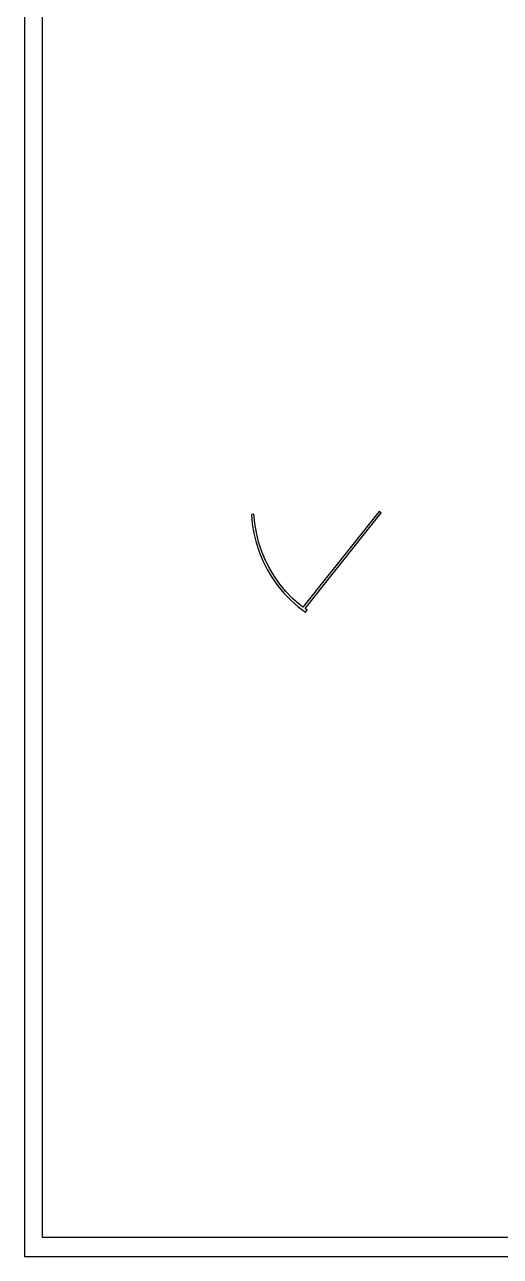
# Model space of a CAD drawing. Header units: metres. Extents: x -13 to 22, y -10.4 to 9.6.
# Drawn here: x -13 to -9.27, y -10.39 to -0.71 of the extents above; entities that cross this region are included whole.
import ezdxf

# ---------------------------------------------------------------- set-up
doc = ezdxf.new("R2010")
doc.units = ezdxf.units.M

msp = doc.modelspace()

# ---------------------------------------------------------------- linework, layer by layer
for p, q in [((-13.0042, 9.61119), (-13.0042, -10.3888)), ((-12.8629, -10.2396), (-12.8629, 9.46202)), ((-10.2185, -4.53622), (-10.8176, -5.28799)), ((-10.2028, -4.54869), (-10.2185, -4.53622)), ((-11.2032, -4.55815), (-11.2231, -4.56001)), ((-11.2231, -4.56001), (-11.2162, -4.63336)), ((-11.2162, -4.63336), (-11.2035, -4.70744)), ((-11.1964, -4.63074), (-11.2032, -4.55815)), ((-11.1839, -4.70332), (-11.1964, -4.63074)), ((-10.8013, -5.29973), (-10.2028, -4.54869)), ((-11.2035, -4.70744), (-11.1851, -4.78093)), ((-11.1659, -4.77538), (-11.1839, -4.70332)), ((-11.1851, -4.78093), (-11.1613, -4.8533)), ((-11.1425, -4.84637), (-11.1659, -4.77538)), ((-11.1613, -4.8533), (-11.1322, -4.92404)), ((-11.114, -4.91577), (-11.1425, -4.84637)), ((-11.1322, -4.92404), (-11.0981, -4.99258)), ((-11.0805, -4.98303), (-11.114, -4.91577)), ((-11.0981, -4.99258), (-11.0591, -5.05844)), ((-11.0423, -5.04761), (-11.0805, -4.98303)), ((-11.0591, -5.05844), (-11.0153, -5.12105)), ((-10.9994, -5.10895), (-11.0423, -5.04761)), ((-11.0153, -5.12105), (-10.9669, -5.17986)), ((-10.952, -5.16655), (-10.9994, -5.10895)), ((-10.9669, -5.17986), (-10.9142, -5.23434)), ((-10.9004, -5.21983), (-10.952, -5.16655)), ((-10.8448, -5.2683), (-10.9004, -5.21983)), ((-10.9142, -5.23434), (-10.8572, -5.28395)), ((-10.8572, -5.28395), (-10.797, -5.32759)), ((-10.8176, -5.28799), (-10.8448, -5.2683)), ((-10.7852, -5.31139), (-10.8013, -5.29973)), ((-10.797, -5.32759), (-10.7852, -5.31139)), ((21.8546, -10.2396), (-12.8629, -10.2396)), ((-13.0042, -10.3888), (21.9958, -10.3888))]:
    msp.add_line(p, q)

doc.saveas('drawing.dxf')
